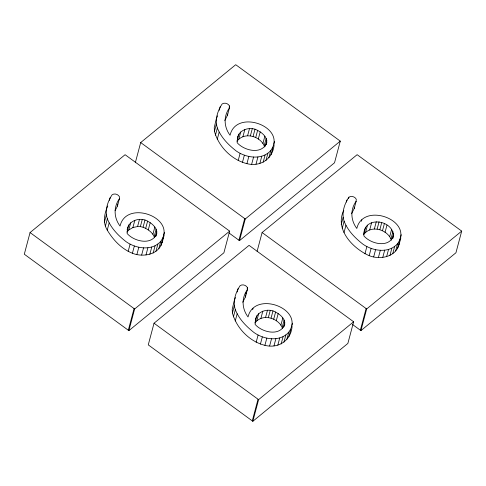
<?xml version="1.0" encoding="UTF-8"?>
<svg xmlns="http://www.w3.org/2000/svg" width="486" height="486" viewBox="0 0 486 486"><rect width="100%" height="100%" fill="white"/><g stroke="black" fill="none" stroke-linecap="round" stroke-linejoin="round"><path stroke-width="0.73" d="M156.03 236.129C159.359 228.596 151.243 222.381 144.998 220C137.696 217.607 127.988 221.616 127.15 229.908M266.237 144.603C268.977 137.301 260.97 131.542 255.01 129.197C248.018 126.943 238.48 130.448 237.356 138.382M284.213 326.294C286.953 318.992 278.946 313.239 272.986 310.894C265.994 308.634 256.45 312.14 255.332 320.074M393.575 235.674C392.591 218.876 362.192 215.82 363.899 235.929C370.927 244.075 389.171 248.334 393.575 235.674L392.803 238.559M115.085 210.693L117.43 206.119L117.569 204.029M119.349 198.902L119.489 196.806C118.195 194.242 114.562 193.1 112.145 194.752C107.576 201.556 104.575 210.717 107.357 218.785C110.96 228.195 118.311 235.57 126.087 241.694C135.91 248.668 152.027 251.298 160.781 241.287C177.451 217.898 126.299 198.932 120.048 226.051C113.949 218.05 113.262 207.145 119.349 198.902L117.43 206.119M224.769 120.546L227.448 115.316L227.539 113.924M229.368 108.099L229.501 106.003C228.207 103.439 224.575 102.297 222.157 103.949C217.594 110.753 214.593 119.914 217.376 127.982C220.978 137.392 228.323 144.767 236.105 150.891C245.922 157.871 262.039 160.495 270.799 150.484C287.463 127.095 236.311 108.129 230.066 135.248C223.967 127.253 223.281 116.342 229.368 108.099L227.448 115.316M242.739 302.237L245.418 297.013L245.509 295.616M247.344 289.79L247.477 287.7C246.183 285.13 242.55 283.988 240.133 285.64C235.564 292.451 232.563 301.606 235.346 309.673C238.948 319.083 246.299 326.458 254.081 332.582C263.898 339.562 280.015 342.187 288.769 332.175C305.439 308.786 254.287 289.826 248.042 316.939C241.943 308.944 241.25 298.033 247.344 289.79L245.418 297.013M351.524 213.779L354.203 208.549L354.294 207.158M356.123 201.332L356.262 199.236C354.968 196.672 351.335 195.53 348.918 197.182C344.349 203.986 341.348 213.147 344.131 221.215C347.733 230.625 355.084 238 362.86 244.124C372.683 251.104 388.8 253.728 397.554 243.717C414.224 220.328 363.072 201.362 356.821 228.481C350.722 220.486 350.035 209.575 356.123 201.332L354.203 208.549M127.727 227.74L127.125 233.499C134.154 241.645 152.397 245.904 156.802 233.244M237.739 136.943L237.144 142.696C244.172 150.842 262.41 155.101 266.814 142.441M255.715 318.634L255.114 324.393C262.142 332.539 280.386 336.792 284.79 324.132M107.758 205.991C104.338 213.585 102.589 222.618 107.248 230.109C113.129 239.938 121.579 248.978 132.411 253.249C143.473 257.823 160.362 254.312 162.421 240.758M272.439 149.955L272.603 148.71M343.784 210.323C334.417 229.41 352.866 248.431 369.184 255.679C380.107 260.101 396.497 256.966 399.115 243.808M30.059 232.569L24.3 254.221L128.869 330.644L223.894 252.787L229.659 231.136L125.09 154.706L30.059 232.569L134.628 308.993L128.869 330.644M109.411 200.39L110.182 197.504M104.429 222.09L106.355 214.873M105.438 226.002L107.357 218.785M107.248 230.109L109.168 222.892M135.308 162.774L140.691 142.562L235.716 64.705L340.285 141.128L334.52 162.786L239.495 240.643L229.143 233.08M127.125 231.397L128.857 224.903M126.937 232.12L128.79 229.957L130.716 222.74M128.79 229.957L132.909 227.533L134.829 220.316M128.164 251.402L130.09 244.185M132.909 227.533L137.587 226.531L139.506 219.314M132.411 253.249L134.336 246.031M137.587 226.531L140.369 226.628L142.289 219.405M154.669 237.733C152.926 232.66 147.932 229.125 143.078 227.223L144.998 220M136.906 254.457L138.826 247.234M145.709 228.317L147.629 221.094M141.651 255.016L143.57 247.799M148.273 229.908L150.192 222.691M145.994 254.95L147.914 247.732M152.914 234.246L154.834 227.023M128.304 330.237L134.069 308.58M154.238 236.354L156.158 229.137M149.828 254.306L151.747 247.088M155.465 236.257L156.808 231.208M153.151 253.078L155.07 245.861M155.957 251.274L157.877 244.057M158.861 248.504L160.781 241.287M160.933 245.618L162.853 238.401M162.591 239.513L163.162 237.344M163.551 235.904L164.511 232.296M162.178 242.623L164.098 235.4M154.032 323.214L148.266 344.872L252.835 421.295L347.867 343.438L353.626 321.781L249.057 245.357L154.032 323.214L258.601 399.644L252.835 421.295M219.235 110.31L220.194 106.701M274.11 144.597C273.156 158.758 260.393 167.196 246.924 163.654C231.567 159.845 218.512 146.486 214.448 131.287L216.367 124.07M215.45 135.199L217.376 127.982M217.26 139.306L219.18 132.089M229.119 107.449L229.501 106.003M238.869 134.1L236.949 141.317C244.306 131.25 260.861 136.153 264.688 146.93M238.808 139.154L240.728 131.937M242.921 136.73L244.841 129.513M238.183 160.599L240.102 153.382M247.599 135.728L249.525 128.511M242.429 162.446L244.349 155.228M250.381 135.825L252.307 128.608M253.091 136.42L255.01 129.197M246.924 163.654L248.844 156.431M255.727 137.514L257.647 130.297M258.285 139.105L260.204 131.888M251.663 164.219L253.589 156.996M256.013 164.147L257.932 156.929M262.932 143.443L264.852 136.226M238.936 240.23L244.695 218.579M264.25 145.551L266.17 138.334M259.84 163.503L261.766 156.285M239.495 240.643L245.26 218.986L340.285 141.128M265.289 146.177L266.826 140.405M263.163 162.275L265.083 155.058M265.976 160.471L267.895 153.254M268.873 157.701L270.799 150.484M270.951 154.815L272.871 147.598M273.946 143.656L274.523 141.493M237.211 292.001L238.17 288.392M292.086 326.294C291.126 340.449 278.369 348.887 264.9 345.346C249.543 341.543 236.482 328.184 232.423 312.984L234.343 305.761M233.426 316.89L235.346 309.673M235.236 320.997L237.156 313.78M245.752 294.194L246.323 292.031M247.095 289.14L247.477 287.7M257.112 251.311L262.106 232.539L357.131 154.682L461.7 231.105L455.941 252.763L360.91 330.62L352.393 324.399M252.671 309.697L253.054 308.258M256.845 315.791L254.925 323.008C262.282 312.941 278.83 317.844 282.664 328.627M256.784 320.851L258.704 313.628M260.897 318.421L262.817 311.204M256.158 342.29L258.078 335.073M265.575 317.425L267.494 310.202M260.405 344.137L262.325 336.92M268.357 317.516L270.277 310.299M271.067 318.111L272.986 310.894M264.9 345.346L266.82 338.128M273.703 319.205L275.623 311.988M276.261 320.796L278.18 313.579M269.639 345.911L271.559 338.693M252.277 420.888L258.036 399.231M273.983 345.844L275.902 338.62M280.902 325.134L282.828 317.917M282.226 327.242L284.146 320.025M277.816 345.194L279.736 337.977M283.453 327.151L284.802 322.097M281.139 343.973L283.059 336.749M283.945 342.168L285.871 334.951M286.849 339.392L288.769 332.175M288.921 336.506L290.841 329.289M291.922 325.353L292.499 323.184M346.378 202.097L346.955 199.934M341.202 224.52L343.128 217.303M348.535 198.628L348.918 197.182M342.211 228.432L344.131 221.215M344.021 232.539L345.941 225.322M361.456 221.239L361.839 219.794M365.63 227.333L363.71 234.55C371.067 224.483 387.615 229.386 391.443 240.163M365.563 232.387L367.489 225.17M369.682 229.963L371.602 222.746M364.937 253.832L366.863 246.615M374.36 228.961L376.279 221.744M369.184 255.679L371.11 248.461M377.142 229.058L379.062 221.841M379.852 229.653L381.771 222.43M373.679 256.887L375.599 249.664M382.482 230.747L384.402 223.524M378.424 257.446L380.344 250.229M385.046 232.338L386.965 225.121M360.351 330.213L366.11 308.555M360.91 330.62L366.675 308.968L461.7 231.105M382.768 257.38L384.687 250.162M389.687 236.676L391.607 229.459M391.011 238.784L392.931 231.567M386.601 256.736L388.521 249.518M392.238 238.693L393.581 233.638M389.924 255.508L391.844 248.291M392.731 253.704L394.65 246.487M395.634 250.934L397.554 243.717M397.706 248.048L399.626 240.831M399.747 240.497L400.324 238.334M400.707 236.889L401.284 234.726M398.951 245.053L400.871 237.83M217.528 115.82L216.276 118.991L214.241 127.569L214.448 131.287M235.503 297.511L234.252 300.682L232.217 309.266L232.423 312.984M134.628 308.993L229.659 231.136M258.601 399.644L353.626 321.781M140.369 226.628L143.078 227.223M140.691 142.562L245.26 218.986M262.106 232.539L366.675 308.968"/></g></svg>
